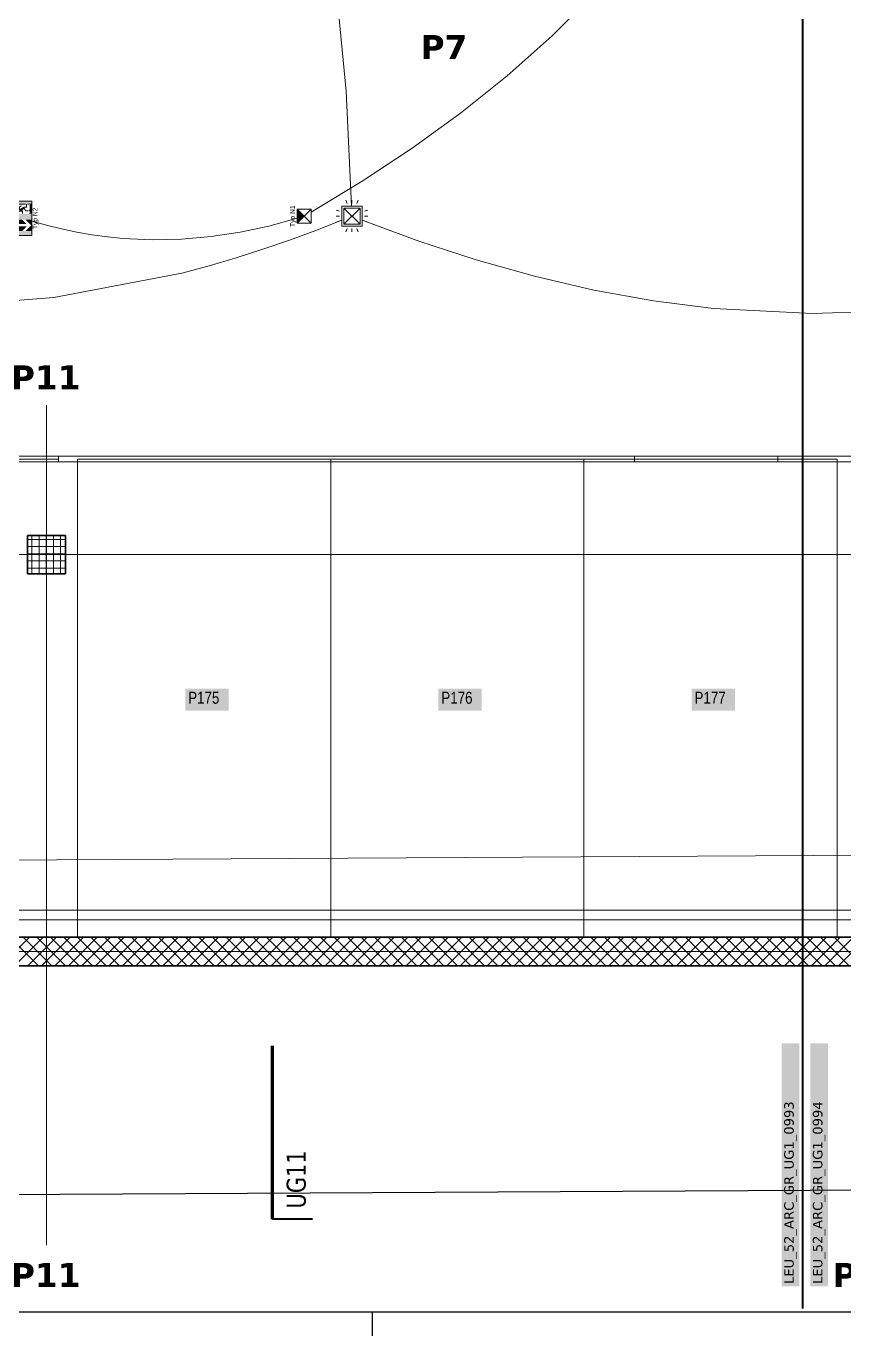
# Model space of a CAD drawing. Extents: x -1132 to 613, y -179 to 712.
# Drawn here: x -299.8 to -128.7, y -179.5 to 94.5 of the extents above; entities that cross this region are included whole.
import ezdxf
from ezdxf.lldxf.tags import DXFTag

# ---------------------------------------------------------------- set-up
doc = ezdxf.new("R2010")
doc.units = 0
doc.layers.get('0').update_dxf_attribs({"lineweight": 13})
for name, color, linetype, lineweight, true_color in [('A-____-MATC-OTLN', 7, 'Strichpunkt - Mittel', 40, 0x0080ff), ('A-DETL-____-OTLN', 5, 'Continuous', 9, 0x0000ff), ('C-PROP-LINE-OTLN', 7, '_Grundgrenze_', 25, 0x800000), ('EL01_WAN_BUS-KNX', 7, 'Continuous', 13, 0xcc0099), ('EL01_WAN_Leitung_BUS-KNX', 4, 'Continuous', 13, 0x00ffff), ('EL01_WAN_Leitung_Notbeleuchtung', 7, 'Continuous', 13, 0x009900), ('EL01_WAN_Leuchten', 7, 'Continuous', 13, 0x0080ff), ('EL01_WAN_Notbeleuchtungen', 7, 'Continuous', 13, 0x009900), ('EL01_WAN_Notbeleuchtungentyp', 7, 'Continuous', 13, 0x009900), ('G-____-____-SYMB', 7, 'Strichpunkt - Weit', 5, 0x008080), ('S-GRID-____-IDEN', 7, 'Continuous', 9, 0x5555aa)]:
    doc.layers.add(name, color=color, linetype=linetype, lineweight=lineweight, true_color=true_color)
for name, color, linetype, lineweight in [('A-FLOR-____-OTLN', 7, 'Continuous', 9), ('A-WALL-____-MCUT', 7, 'Continuous', 35), ('A-WALL-____-PATT', 7, 'Continuous', 35), ('C-PRKG-____-IDEN', 7, 'Continuous', 5), ('C-PRKG-____-OTLN', 7, 'Continuous', 9), ('S-COLS-____-MCUT', 7, 'Continuous', 35), ('S-COLS-____-OTLN', 7, 'Continuous', 9), ('S-GRID-____-OTLN', 7, 'Continuous', 5)]:
    doc.layers.add(name, color=color, linetype=linetype, lineweight=lineweight)
doc.styles.get("Standard").update_dxf_attribs({"font": 'arial.ttf'})
tags = doc.linetypes.add('_Grundgrenze_', pattern=[0.45, 0.2, -0.05, 0.05, -0.05, 0.05, -0.05]).pattern_tags.tags
tags[14:15] = [DXFTag(74, 4), DXFTag(75, 0), DXFTag(340, '0'), DXFTag(46, 1.0), DXFTag(50, 0.0), DXFTag(44, 0.0), DXFTag(45, 0.0)]
tags[12:13] = [DXFTag(74, 4), DXFTag(75, 0), DXFTag(340, '0'), DXFTag(46, 1.0), DXFTag(50, 0.0), DXFTag(44, 0.0), DXFTag(45, 0.0)]
tags[10:11] = [DXFTag(74, 4), DXFTag(75, 0), DXFTag(340, '0'), DXFTag(46, 1.0), DXFTag(50, 0.0), DXFTag(44, 0.0), DXFTag(45, 0.0)]
tags[8:9] = [DXFTag(74, 4), DXFTag(75, 0), DXFTag(340, '0'), DXFTag(46, 1.0), DXFTag(50, 0.0), DXFTag(44, 0.0), DXFTag(45, 0.0)]
tags[6:7] = [DXFTag(74, 4), DXFTag(75, 0), DXFTag(340, '0'), DXFTag(46, 1.0), DXFTag(50, 0.0), DXFTag(44, 0.0), DXFTag(45, 0.0)]
tags[4:5] = [DXFTag(74, 4), DXFTag(75, 0), DXFTag(340, '0'), DXFTag(46, 1.0), DXFTag(50, 0.0), DXFTag(44, 0.0), DXFTag(45, 0.0)]
tags = doc.linetypes.add('_Rasterlinie_', pattern=[0.375, 0.2, -0.05, 0.075, -0.05]).pattern_tags.tags
tags[10:11] = [DXFTag(74, 4), DXFTag(75, 0), DXFTag(340, '0'), DXFTag(46, 1.0), DXFTag(50, 0.0), DXFTag(44, 0.0), DXFTag(45, 0.0)]
tags[8:9] = [DXFTag(74, 4), DXFTag(75, 0), DXFTag(340, '0'), DXFTag(46, 1.0), DXFTag(50, 0.0), DXFTag(44, 0.0), DXFTag(45, 0.0)]
tags[6:7] = [DXFTag(74, 4), DXFTag(75, 0), DXFTag(340, '0'), DXFTag(46, 1.0), DXFTag(50, 0.0), DXFTag(44, 0.0), DXFTag(45, 0.0)]
tags[4:5] = [DXFTag(74, 4), DXFTag(75, 0), DXFTag(340, '0'), DXFTag(46, 1.0), DXFTag(50, 0.0), DXFTag(44, 0.0), DXFTag(45, 0.0)]
tags = doc.linetypes.add('_Schnittlinie_', pattern=[0.3, 0.15, -0.05, 0.05, -0.05]).pattern_tags.tags
tags[10:11] = [DXFTag(74, 4), DXFTag(75, 0), DXFTag(340, '0'), DXFTag(46, 1.0), DXFTag(50, 0.0), DXFTag(44, 0.0), DXFTag(45, 0.0)]
tags[8:9] = [DXFTag(74, 4), DXFTag(75, 0), DXFTag(340, '0'), DXFTag(46, 1.0), DXFTag(50, 0.0), DXFTag(44, 0.0), DXFTag(45, 0.0)]
tags[6:7] = [DXFTag(74, 4), DXFTag(75, 0), DXFTag(340, '0'), DXFTag(46, 1.0), DXFTag(50, 0.0), DXFTag(44, 0.0), DXFTag(45, 0.0)]
tags[4:5] = [DXFTag(74, 4), DXFTag(75, 0), DXFTag(340, '0'), DXFTag(46, 1.0), DXFTag(50, 0.0), DXFTag(44, 0.0), DXFTag(45, 0.0)]
tags = doc.linetypes.add('_Strichliert - Fein_', pattern=[0.15, 0.1, -0.05]).pattern_tags.tags
tags[6:7] = [DXFTag(74, 4), DXFTag(75, 0), DXFTag(340, '0'), DXFTag(46, 1.0), DXFTag(50, 0.0), DXFTag(44, 0.0), DXFTag(45, 0.0)]
tags[4:5] = [DXFTag(74, 4), DXFTag(75, 0), DXFTag(340, '0'), DXFTag(46, 1.0), DXFTag(50, 0.0), DXFTag(44, 0.0), DXFTag(45, 0.0)]
tags = doc.linetypes.add('Gestrichelt', pattern=[0.1, 0.05, -0.05]).pattern_tags.tags
tags[6:7] = [DXFTag(74, 4), DXFTag(75, 0), DXFTag(340, '0'), DXFTag(46, 1.0), DXFTag(50, 0.0), DXFTag(44, 0.0), DXFTag(45, 0.0)]
tags[4:5] = [DXFTag(74, 4), DXFTag(75, 0), DXFTag(340, '0'), DXFTag(46, 1.0), DXFTag(50, 0.0), DXFTag(44, 0.0), DXFTag(45, 0.0)]
tags = doc.linetypes.add('Strichpunkt - Mittel', pattern=[0.35, 0.15, -0.1, 0, -0.1]).pattern_tags.tags
tags[10:11] = [DXFTag(74, 4), DXFTag(75, 0), DXFTag(340, '0'), DXFTag(46, 1.0), DXFTag(50, 0.0), DXFTag(44, 0.0), DXFTag(45, 0.0)]
tags[8:9] = [DXFTag(74, 4), DXFTag(75, 0), DXFTag(340, '0'), DXFTag(46, 1.0), DXFTag(50, 0.0), DXFTag(44, 0.0), DXFTag(45, 0.0)]
tags[6:7] = [DXFTag(74, 4), DXFTag(75, 0), DXFTag(340, '0'), DXFTag(46, 1.0), DXFTag(50, 0.0), DXFTag(44, 0.0), DXFTag(45, 0.0)]
tags[4:5] = [DXFTag(74, 4), DXFTag(75, 0), DXFTag(340, '0'), DXFTag(46, 1.0), DXFTag(50, 0.0), DXFTag(44, 0.0), DXFTag(45, 0.0)]
tags = doc.linetypes.add('Strichpunkt - Weit', pattern=[0.5, 0.2, -0.15, 0, -0.15]).pattern_tags.tags
tags[10:11] = [DXFTag(74, 4), DXFTag(75, 0), DXFTag(340, '0'), DXFTag(46, 1.0), DXFTag(50, 0.0), DXFTag(44, 0.0), DXFTag(45, 0.0)]
tags[8:9] = [DXFTag(74, 4), DXFTag(75, 0), DXFTag(340, '0'), DXFTag(46, 1.0), DXFTag(50, 0.0), DXFTag(44, 0.0), DXFTag(45, 0.0)]
tags[6:7] = [DXFTag(74, 4), DXFTag(75, 0), DXFTag(340, '0'), DXFTag(46, 1.0), DXFTag(50, 0.0), DXFTag(44, 0.0), DXFTag(45, 0.0)]
tags[4:5] = [DXFTag(74, 4), DXFTag(75, 0), DXFTag(340, '0'), DXFTag(46, 1.0), DXFTag(50, 0.0), DXFTag(44, 0.0), DXFTag(45, 0.0)]

# ---------------------------------------------------------------- blocks, each defined once
blk = doc.blocks.new('Referenz-A0UJ359BXE', base_point=(-1140.16, -173.77))
at = {"layer": 'A-____-MATC-OTLN', "color": 0, "linetype": 'Strichpunkt - Mittel', "ltscale": 0.4}
blk.add_line((-137.29, 357.16), (-137.29, -173.77), dxfattribs=at)
at = {"layer": 'A-DETL-____-OTLN', "color": 0, "linetype": '_Strichliert - Fein_', "ltscale": 0.13}
blk.add_line((-994.71, -83.8), (174.71, -77.24), dxfattribs=at)
at = {"layer": 'A-DETL-____-OTLN', "color": 0, "linetype": 'Gestrichelt', "ltscale": 0.13}
blk.add_line((166.91, -90.44), (-883.29, -90.44), dxfattribs=at)
at = {"layer": 'A-FLOR-____-OTLN', "color": 0, "linetype": 'Continuous', "ltscale": 0.13}
blk.add_line((-883.29, -92.45), (54.91, -92.45), dxfattribs=at)
at = {"layer": 'A-WALL-____-MCUT', "color": 0, "linetype": 'Continuous', "ltscale": 0.35}
for p, q in [((166.91, -96.04), (-883.29, -96.04)), ((-1028.29, -102.04), (174.71, -102.04))]:
    blk.add_line(p, q, dxfattribs=at)
at = {"layer": 'A-WALL-____-PATT', "color": 0, "linetype": 'Continuous', "lineweight": 9, "ltscale": 0.13}
for p, q in [((-305.14, -102.04), (-299.14, -96.04)), ((-297.25, -102.04), (-303.25, -96.04)), ((-302.31, -102.04), (-296.31, -96.04)), ((-294.43, -102.04), (-300.43, -96.04)), ((-299.49, -102.04), (-293.49, -96.04)), ((-291.6, -102.04), (-297.6, -96.04)), ((-296.66, -102.04), (-290.66, -96.04)), ((-288.77, -102.04), (-294.77, -96.04)), ((-293.83, -102.04), (-287.83, -96.04)), ((-285.94, -102.04), (-291.94, -96.04)), ((-291, -102.04), (-285, -96.04)), ((-283.11, -102.04), (-289.11, -96.04)), ((-288.17, -102.04), (-282.17, -96.04)), ((-280.28, -102.04), (-286.28, -96.04)), ((-285.34, -102.04), (-279.34, -96.04)), ((-277.46, -102.04), (-283.46, -96.04)), ((-282.52, -102.04), (-276.52, -96.04)), ((-274.63, -102.04), (-280.63, -96.04)), ((-279.69, -102.04), (-273.69, -96.04)), ((-271.8, -102.04), (-277.8, -96.04)), ((-276.86, -102.04), (-270.86, -96.04)), ((-268.97, -102.04), (-274.97, -96.04)), ((-274.03, -102.04), (-268.03, -96.04)), ((-266.14, -102.04), (-272.14, -96.04)), ((-271.2, -102.04), (-265.2, -96.04)), ((-263.31, -102.04), (-269.31, -96.04)), ((-268.37, -102.04), (-262.37, -96.04)), ((-260.49, -102.04), (-266.49, -96.04)), ((-265.54, -102.04), (-259.54, -96.04)), ((-257.66, -102.04), (-263.66, -96.04)), ((-262.72, -102.04), (-256.72, -96.04)), ((-254.83, -102.04), (-260.83, -96.04)), ((-259.89, -102.04), (-253.89, -96.04)), ((-252, -102.04), (-258, -96.04)), ((-257.06, -102.04), (-251.06, -96.04)), ((-249.17, -102.04), (-255.17, -96.04)), ((-254.23, -102.04), (-248.23, -96.04)), ((-246.34, -102.04), (-252.34, -96.04)), ((-251.4, -102.04), (-245.4, -96.04)), ((-243.51, -102.04), (-249.51, -96.04)), ((-248.57, -102.04), (-242.57, -96.04)), ((-240.69, -102.04), (-246.69, -96.04)), ((-245.75, -102.04), (-239.75, -96.04)), ((-237.86, -102.04), (-243.86, -96.04)), ((-242.92, -102.04), (-236.92, -96.04)), ((-235.03, -102.04), (-241.03, -96.04)), ((-240.09, -102.04), (-234.09, -96.04)), ((-232.2, -102.04), (-238.2, -96.04)), ((-237.26, -102.04), (-231.26, -96.04)), ((-229.37, -102.04), (-235.37, -96.04)), ((-234.43, -102.04), (-228.43, -96.04)), ((-226.54, -102.04), (-232.54, -96.04)), ((-231.6, -102.04), (-225.6, -96.04)), ((-223.72, -102.04), (-229.72, -96.04)), ((-228.78, -102.04), (-222.78, -96.04)), ((-220.89, -102.04), (-226.89, -96.04)), ((-225.95, -102.04), (-219.95, -96.04)), ((-218.06, -102.04), (-224.06, -96.04)), ((-223.12, -102.04), (-217.12, -96.04)), ((-215.23, -102.04), (-221.23, -96.04)), ((-220.29, -102.04), (-214.29, -96.04)), ((-212.4, -102.04), (-218.4, -96.04)), ((-217.46, -102.04), (-211.46, -96.04)), ((-209.57, -102.04), (-215.57, -96.04)), ((-214.63, -102.04), (-208.63, -96.04)), ((-206.75, -102.04), (-212.75, -96.04)), ((-211.8, -102.04), (-205.8, -96.04)), ((-203.92, -102.04), (-209.92, -96.04)), ((-208.98, -102.04), (-202.98, -96.04)), ((-201.09, -102.04), (-207.09, -96.04)), ((-206.15, -102.04), (-200.15, -96.04)), ((-198.26, -102.04), (-204.26, -96.04)), ((-203.32, -102.04), (-197.32, -96.04)), ((-195.43, -102.04), (-201.43, -96.04)), ((-200.49, -102.04), (-194.49, -96.04)), ((-192.6, -102.04), (-198.6, -96.04)), ((-197.66, -102.04), (-191.66, -96.04)), ((-189.77, -102.04), (-195.77, -96.04)), ((-194.83, -102.04), (-188.83, -96.04)), ((-186.95, -102.04), (-192.95, -96.04)), ((-192.01, -102.04), (-186.01, -96.04)), ((-184.12, -102.04), (-190.12, -96.04)), ((-189.18, -102.04), (-183.18, -96.04)), ((-181.29, -102.04), (-187.29, -96.04)), ((-186.35, -102.04), (-180.35, -96.04)), ((-178.46, -102.04), (-184.46, -96.04)), ((-183.52, -102.04), (-177.52, -96.04)), ((-175.63, -102.04), (-181.63, -96.04)), ((-180.69, -102.04), (-174.69, -96.04)), ((-172.8, -102.04), (-178.8, -96.04)), ((-177.86, -102.04), (-171.86, -96.04)), ((-169.98, -102.04), (-175.98, -96.04)), ((-175.04, -102.04), (-169.04, -96.04)), ((-167.15, -102.04), (-173.15, -96.04)), ((-172.21, -102.04), (-166.21, -96.04)), ((-164.32, -102.04), (-170.32, -96.04)), ((-169.38, -102.04), (-163.38, -96.04)), ((-161.49, -102.04), (-167.49, -96.04)), ((-166.55, -102.04), (-160.55, -96.04)), ((-158.66, -102.04), (-164.66, -96.04)), ((-163.72, -102.04), (-157.72, -96.04)), ((-155.83, -102.04), (-161.83, -96.04)), ((-160.89, -102.04), (-154.89, -96.04)), ((-153.01, -102.04), (-159.01, -96.04)), ((-158.06, -102.04), (-152.06, -96.04)), ((-150.18, -102.04), (-156.18, -96.04)), ((-155.24, -102.04), (-149.24, -96.04)), ((-147.35, -102.04), (-153.35, -96.04)), ((-152.41, -102.04), (-146.41, -96.04)), ((-144.52, -102.04), (-150.52, -96.04)), ((-149.58, -102.04), (-143.58, -96.04)), ((-141.69, -102.04), (-147.69, -96.04)), ((-146.75, -102.04), (-140.75, -96.04)), ((-138.86, -102.04), (-144.86, -96.04)), ((-143.92, -102.04), (-137.92, -96.04)), ((-136.03, -102.04), (-142.03, -96.04)), ((-141.09, -102.04), (-135.09, -96.04)), ((-133.21, -102.04), (-139.21, -96.04)), ((-138.27, -102.04), (-132.27, -96.04)), ((-130.38, -102.04), (-136.38, -96.04)), ((-135.44, -102.04), (-129.44, -96.04)), ((-127.55, -102.04), (-133.55, -96.04)), ((-132.61, -102.04), (-126.61, -96.04)), ((-124.72, -102.04), (-130.72, -96.04)), ((-129.78, -102.04), (-123.78, -96.04))]:
    blk.add_line(p, q, dxfattribs=at)
at = {"layer": 'C-PRKG-____-IDEN', "color": 7, "linetype": 'Continuous', "ltscale": 0.13, "true_color": 0xffffff}
for points in [[(-266.54, -48.71), (-257.47, -48.71), (-266.54, -44.11)], [(-257.47, -48.71), (-266.54, -44.11), (-257.47, -44.11)], [(-213.54, -48.71), (-204.47, -48.71), (-213.54, -44.11)], [(-204.47, -48.71), (-213.54, -44.11), (-204.47, -44.11)], [(-160.54, -48.71), (-151.47, -48.71), (-160.54, -44.11)], [(-151.47, -48.71), (-160.54, -44.11), (-151.47, -44.11)]]:
    blk.add_solid(points, dxfattribs=at)
at = {"layer": 'C-PRKG-____-OTLN', "color": 0, "linetype": 'Continuous', "ltscale": 0.13}
for p, q in [((-236.09, 3.94), (-289.09, 3.94)), ((-289.09, -96.04), (-289.09, 3.94)), ((-236.09, 3.94), (-289.09, 3.94)), ((-289.09, 3.94), (-289.09, -96.04)), ((-289.09, -96.04), (-289.09, 3.94)), ((-289.09, 3.94), (-236.09, 3.94)), ((-289.09, 3.94), (-289.09, 3.94)), ((-183.09, 3.94), (-236.09, 3.94)), ((-236.09, -96.04), (-236.09, 3.94)), ((-183.09, 3.94), (-236.09, 3.94)), ((-236.09, 3.94), (-236.09, -96.04)), ((-236.09, -96.04), (-236.09, 3.94)), ((-236.09, 3.94), (-183.09, 3.94)), ((-236.09, 3.94), (-236.09, 3.94)), ((-236.09, -96.04), (-236.09, 3.94)), ((-236.09, -96.04), (-236.09, 3.94)), ((-236.09, 3.94), (-236.09, -96.04)), ((-236.09, 3.94), (-236.09, 3.94)), ((-130.09, 3.94), (-183.09, 3.94)), ((-183.09, -96.04), (-183.09, 3.94)), ((-130.09, 3.94), (-183.09, 3.94)), ((-183.09, 3.94), (-183.09, -96.04)), ((-183.09, -96.04), (-183.09, 3.94)), ((-183.09, 3.94), (-130.09, 3.94)), ((-183.09, 3.94), (-183.09, 3.94)), ((-183.09, -96.04), (-183.09, 3.94)), ((-183.09, -96.04), (-183.09, 3.94)), ((-183.09, 3.94), (-183.09, -96.04)), ((-183.09, 3.94), (-183.09, 3.94)), ((-130.09, -96.04), (-130.09, 3.94)), ((-130.09, -96.04), (-130.09, 3.94)), ((-130.09, 3.94), (-130.09, -96.04)), ((-130.09, 3.94), (-130.09, 3.94)), ((-289.09, -96.04), (-289.09, -96.04)), ((-236.09, -96.04), (-236.09, -96.04)), ((-236.09, -96.04), (-236.09, -96.04)), ((-183.09, -96.04), (-183.09, -96.04)), ((-183.09, -96.04), (-183.09, -96.04)), ((-130.09, -96.04), (-130.09, -96.04))]:
    blk.add_line(p, q, dxfattribs=at)
at = {"layer": 'C-PROP-LINE-OTLN', "color": 0, "linetype": '_Grundgrenze_', "lineweight": -2, "ltscale": 0.25}
blk.add_line((-1058.05, -154.16), (174.71, -147.24), dxfattribs=at)
at = {"layer": 'G-____-____-SYMB', "color": 0, "linetype": '_Schnittlinie_', "lineweight": 70, "ltscale": 0.7}
blk.add_line((-248.28, -155.1), (-248.28, -118.8), dxfattribs=at)
at = {"layer": 'G-____-____-SYMB', "color": 0, "linetype": 'Continuous', "lineweight": 40, "ltscale": 0.4}
blk.add_line((-239.86, -155.1), (-248.28, -155.1), dxfattribs=at)
at = {"layer": 'G-____-____-SYMB', "color": 7, "linetype": 'Continuous', "ltscale": 0.13, "true_color": 0xffffff}
for points in [[(-141.65, -169.13), (-137.95, -169.13), (-141.65, -118.27)], [(-137.95, -169.13), (-141.65, -118.27), (-137.95, -118.27)], [(-135.65, -169.13), (-131.95, -169.13), (-135.65, -118.27)], [(-131.95, -169.13), (-135.65, -118.27), (-131.95, -118.27)]]:
    blk.add_solid(points, dxfattribs=at)
at = {"layer": 'S-COLS-____-MCUT', "color": 0, "linetype": 'Continuous', "ltscale": 0.35}
for p, q in [((-291.59, -12.04), (-299.59, -12.04)), ((-299.59, -12.04), (-299.59, -20.04)), ((-291.59, -20.04), (-291.59, -12.04)), ((-299.59, -20.04), (-291.59, -20.04))]:
    blk.add_line(p, q, dxfattribs=at)
at = {"layer": 'S-COLS-____-OTLN', "color": 0, "linetype": 'Continuous', "ltscale": 0.13}
for p, q in [((-299.59, -12.87), (-291.59, -12.87)), ((-298.63, -20.04), (-298.63, -12.04)), ((-297.13, -20.04), (-297.13, -12.04)), ((-295.63, -20.04), (-295.63, -12.04)), ((-294.13, -20.04), (-294.13, -12.04)), ((-292.63, -20.04), (-292.63, -12.04)), ((-299.59, -14.37), (-291.59, -14.37)), ((-299.59, -15.87), (-291.59, -15.87)), ((-299.59, -17.37), (-291.59, -17.37)), ((-299.59, -18.87), (-291.59, -18.87))]:
    blk.add_line(p, q, dxfattribs=at)
at = {"layer": 'S-GRID-____-OTLN', "color": 0, "linetype": '_Rasterlinie_', "ltscale": 0.13}
for p, q in [((-295.59, -160.53), (-295.59, 15.25)), ((-1093.73, -16.04), (174.71, -16.04)), ((-1093.73, -99.04), (174.71, -99.04))]:
    blk.add_line(p, q, dxfattribs=at)
at = {"layer": 'C-PRKG-____-IDEN', "color": 0, "linetype": 'Continuous', "ltscale": 0.13, "char_height": 2.5, "attachment_point": 1}
for s, insert in [('{\\W0.8;\\fArial;P175}', (-265.92, -44.74)), ('{\\W0.8;\\fArial;P176}', (-212.92, -44.74)), ('{\\W0.8;\\fArial;P177}', (-159.92, -44.74))]:
    blk.add_mtext(s, dxfattribs=dict(at, insert=insert))
at = {"layer": 'G-____-____-SYMB', "color": 0, "linetype": 'Continuous', "ltscale": 0.13, "attachment_point": 1, "rotation": 90}
for s, insert, char_height in [('{\\fVerdana;LEU_52_ARC_GR_UG1_0993}', (-141.15, -168.63), 2), ('{\\fVerdana;LEU_52_ARC_GR_UG1_0994}', (-135.15, -168.63), 2), ('{\\W0.8;\\fVerdana;UG11}', (-245.31, -152.85), 4)]:
    blk.add_mtext(s, dxfattribs=dict(at, insert=insert, char_height=char_height))
at = {"layer": 'S-GRID-____-IDEN', "color": 0, "linetype": 'Continuous', "lineweight": 5, "ltscale": 0.13, "char_height": 5, "attachment_point": 1}
for s, insert in [('{\\fVerdana|b1|i0;P7}', (-217.28, 92.65)), ('{\\fVerdana|b1|i0;P11}', (-303.03, 23.54)), ('{\\fVerdana|b1|i0;P11}', (-303.03, -164.24)), ('{\\fVerdana|b1|i0;P12}', (-131.03, -164.24))]:
    blk.add_mtext(s, dxfattribs=dict(at, insert=insert))
blk = doc.blocks.new('RZL-Decke_ Unten-A0UJ35C1XE', base_point=(-302.28, 50.69))
at = {"color": 0, "lineweight": -2}
for p, q in [((-302.28, 50.69), (-302.28, 57.89)), ((-302.28, 57.89), (-298.68, 57.89)), ((-298.68, 57.89), (-298.68, 50.69)), ((-298.68, 50.69), (-302.28, 50.69))]:
    blk.add_line(p, q, dxfattribs=at)
for points in [[(-302.28, 57.41), (-298.68, 57.41), (-302.28, 57.89)], [(-298.68, 57.41), (-302.28, 57.89), (-298.68, 57.89)], [(-302.28, 57.17), (-299.95, 57.17), (-302.28, 57.41)], [(-299.95, 57.17), (-302.28, 57.41), (-299.95, 57.41)], [(-302.28, 55.27), (-301.91, 55.27), (-302.28, 57.17)], [(-301.91, 55.27), (-302.28, 57.17), (-301.91, 57.17)], [(-302.28, 54.29), (-298.68, 54.29), (-302.28, 55.27)], [(-298.68, 54.29), (-302.28, 55.27), (-298.68, 55.27)], [(-301.21, 55.82), (-301.76, 55.82), (-301.22, 55.89)], [(-301.76, 55.82), (-301.22, 55.89), (-301.75, 55.89)], [(-301.75, 55.75), (-301.21, 55.82), (-301.76, 55.82)], [(-301.22, 55.89), (-301.75, 55.89), (-301.25, 55.96)], [(-301.75, 55.89), (-301.25, 55.96), (-301.72, 55.96)], [(-301.22, 55.75), (-301.75, 55.75), (-301.21, 55.82)], [(-301.72, 55.68), (-301.22, 55.75), (-301.75, 55.75)], [(-301.25, 55.96), (-301.72, 55.96), (-301.29, 56.01)], [(-301.72, 55.96), (-301.29, 56.01), (-301.68, 56.01)], [(-301.25, 55.68), (-301.72, 55.68), (-301.22, 55.75)], [(-301.68, 55.63), (-301.25, 55.68), (-301.72, 55.68)], [(-301.29, 56.01), (-301.68, 56.01), (-301.35, 56.06)], [(-301.68, 56.01), (-301.35, 56.06), (-301.62, 56.06)], [(-301.29, 55.63), (-301.68, 55.63), (-301.25, 55.68)], [(-301.62, 55.58), (-301.29, 55.63), (-301.68, 55.63)], [(-301.35, 56.06), (-301.62, 56.06), (-301.41, 56.08)], [(-301.62, 56.06), (-301.41, 56.08), (-301.55, 56.08)], [(-301.35, 55.58), (-301.62, 55.58), (-301.29, 55.63)], [(-301.55, 55.55), (-301.35, 55.58), (-301.62, 55.58)], [(-301.41, 56.08), (-301.55, 56.08), (-301.48, 56.09)], [(-301.41, 55.55), (-301.55, 55.55), (-301.35, 55.58)], [(-301.48, 55.55), (-301.41, 55.55), (-301.55, 55.55)], [(-301.35, 56.73), (-300.95, 56.73), (-301.14, 56.87)], [(-301.35, 56.6), (-301.14, 56.6), (-301.35, 56.73)], [(-301.14, 56.6), (-301.35, 56.73), (-300.95, 56.73)], [(-301.35, 56.26), (-301.14, 56.26), (-301.35, 56.6)], [(-301.14, 56.26), (-301.35, 56.6), (-301.14, 56.6)], [(-301.35, 56.11), (-300.54, 56.11), (-301.35, 56.26)], [(-300.54, 56.11), (-301.35, 56.26), (-300.3, 56.26)], [(-301.28, 56.07), (-300.6, 56.07), (-301.35, 56.11)], [(-300.6, 56.07), (-301.35, 56.11), (-300.54, 56.11)], [(-301.23, 56.03), (-300.67, 56.03), (-301.28, 56.07)], [(-300.67, 56.03), (-301.28, 56.07), (-300.6, 56.07)], [(-301.19, 55.97), (-300.77, 55.97), (-301.23, 56.03)], [(-300.77, 55.97), (-301.23, 56.03), (-300.67, 56.03)], [(-301.18, 55.96), (-300.79, 55.96), (-301.19, 55.97)], [(-300.79, 55.96), (-301.19, 55.97), (-300.77, 55.97)], [(-301.17, 55.93), (-300.47, 55.93), (-301.18, 55.96)], [(-300.47, 55.93), (-301.18, 55.96), (-300.47, 55.96)], [(-301.17, 55.73), (-300.47, 55.73), (-301.17, 55.93)], [(-300.47, 55.73), (-301.17, 55.93), (-300.47, 55.93)], [(-301.14, 56.87), (-300.74, 56.87), (-300.87, 57.06)], [(-300.95, 56.73), (-301.14, 56.87), (-300.74, 56.87)], [(-301.14, 56.26), (-300.3, 56.26), (-301.13, 56.27)], [(-301.13, 56.27), (-300.05, 56.27), (-300.72, 56.52)], [(-300.3, 56.26), (-301.13, 56.27), (-300.3, 56.27)], [(-300.72, 56.52), (-299.67, 56.52), (-300.39, 56.72)], [(-300.05, 56.27), (-300.72, 56.52), (-300.2, 56.52)], [(-300.7, 55.27), (-300.47, 55.27), (-300.7, 55.73)], [(-300.47, 55.27), (-300.7, 55.73), (-300.47, 55.73)], [(-299.67, 56.52), (-300.39, 56.72), (-299.67, 56.72)], [(-300.13, 55.99), (-299.88, 55.99), (-300.3, 56.27)], [(-299.88, 55.99), (-300.3, 56.27), (-300.05, 56.27)], [(-300.01, 55.79), (-299.33, 55.79), (-300.13, 55.99)], [(-299.33, 55.79), (-300.13, 55.99), (-299.33, 55.99)], [(-299.88, 56.72), (-299.67, 56.72), (-299.88, 57.34)], [(-299.67, 56.72), (-299.88, 57.34), (-299.67, 57.34)], [(-299.61, 57.37), (-298.68, 57.37), (-299.61, 57.41)], [(-298.68, 57.37), (-299.61, 57.41), (-298.68, 57.41)], [(-299.61, 57.17), (-299.27, 57.17), (-299.61, 57.37)], [(-299.27, 57.17), (-299.61, 57.37), (-299.07, 57.37)], [(-299.27, 55.99), (-298.68, 55.99), (-299.07, 56.19)], [(-299.27, 55.79), (-299.08, 55.99), (-299.27, 55.99)], [(-299.08, 55.99), (-299.27, 55.99), (-299.07, 55.99)], [(-299.27, 55.99), (-299.07, 55.99), (-299.27, 55.99)], [(-299.27, 55.27), (-298.68, 55.27), (-299.07, 55.48)], [(-299.07, 56.19), (-298.68, 56.19), (-299.07, 57.37)], [(-298.68, 56.19), (-299.07, 57.37), (-298.68, 57.37)], [(-298.68, 55.99), (-299.07, 56.19), (-298.68, 56.19)], [(-299.07, 55.48), (-298.68, 55.48), (-299.07, 55.99)], [(-298.68, 55.48), (-299.07, 55.99), (-298.68, 55.99)], [(-298.68, 55.27), (-299.07, 55.48), (-298.68, 55.48)], [(-302.28, 54.05), (-298.68, 54.05), (-302.28, 54.29)], [(-298.68, 54.05), (-302.28, 54.29), (-298.68, 54.29)], [(-302.28, 53.1), (-299.73, 53.1), (-302.28, 54.05)], [(-299.73, 53.1), (-302.28, 54.05), (-300.68, 54.05)], [(-302.28, 52.62), (-302.15, 52.62), (-302.28, 53.1)], [(-302.15, 52.62), (-302.28, 53.1), (-302.15, 53.1)], [(-302.28, 51.67), (-300.68, 51.67), (-302.28, 52.62)], [(-300.68, 51.67), (-302.28, 52.62), (-299.73, 52.62)], [(-299.73, 53.1), (-299.73, 53.1), (-302.15, 53.1)], [(-298.81, 52.86), (-298.68, 52.86), (-300, 54.05)], [(-298.68, 52.86), (-300, 54.05), (-298.68, 54.05)], [(-300, 51.67), (-298.68, 51.67), (-298.81, 52.86)], [(-298.68, 51.67), (-298.81, 52.86), (-298.68, 52.86)], [(-302.28, 50.69), (-298.68, 50.69), (-302.28, 51.67)], [(-298.68, 50.69), (-302.28, 51.67), (-298.68, 51.67)]]:
    blk.add_solid(points, dxfattribs=at)
blk = doc.blocks.new('Bemerkung 1-A0UJ35C3XE', base_point=(-298.48, 52.06))
at = {"color": 0, "lineweight": -2, "insert": (-298.48, 52.06), "char_height": 1, "attachment_point": 1, "rotation": 90}
blk.add_mtext('{\\fArial;Typ N2}', dxfattribs=at)
blk = doc.blocks.new('Leitung-A0UJ35CHXE', base_point=(-229.53, 34.4))
at = {"color": 0, "linetype": 'ByBlock', "lineweight": -2, "ltscale": 0.13}
for p, q in [((-217.66, 49.56), (-229.53, 53.96)), ((-33.73, 54.03), (-53.23, 47.13)), ((-205.61, 45.62), (-217.66, 49.56)), ((-53.23, 47.13), (-73.29, 41.61)), ((-193.39, 42.18), (-205.61, 45.62)), ((-181.03, 39.31), (-193.39, 42.18)), ((-73.29, 41.61), (-93.76, 37.58)), ((-168.54, 37.06), (-181.03, 39.31)), ((-155.94, 35.47), (-168.54, 37.06)), ((-93.76, 37.58), (-114.46, 35.14)), ((-135.24, 34.4), (-155.94, 35.47)), ((-114.46, 35.14), (-135.24, 34.4))]:
    blk.add_line(p, q, dxfattribs=at)
blk = doc.blocks.new('Kabelkanal-A0UJ35ERXE', base_point=(-932.84, 3.37))
at = {"color": 0, "linetype": 'ByBlock', "lineweight": -2, "ltscale": 0.13}
for p, q in [((-932.84, 4.57), (174.71, 4.57)), ((174.71, 3.37), (-932.84, 3.37))]:
    blk.add_line(p, q, dxfattribs=at)
blk = doc.blocks.new('Leitung-A0UJ35FZXE', base_point=(-429.53, 35.67))
at = {"color": 0, "linetype": 'ByBlock', "lineweight": -2, "ltscale": 0.13}
for p, q in [((-429.53, 54.1), (-403.51, 45.81)), ((-239.21, 51.79), (-233.73, 53.93)), ((-250.29, 47.83), (-244.73, 49.75)), ((-244.73, 49.75), (-239.21, 51.79)), ((-255.9, 46.04), (-250.29, 47.83)), ((-403.51, 45.81), (-376.57, 39.86)), ((-267.25, 42.86), (-261.55, 44.38)), ((-261.55, 44.38), (-255.9, 46.04)), ((-294.05, 37.76), (-267.25, 42.86)), ((-376.57, 39.86), (-349.09, 36.43)), ((-349.09, 36.43), (-321.46, 35.67)), ((-321.46, 35.67), (-294.05, 37.76))]:
    blk.add_line(p, q, dxfattribs=at)
blk = doc.blocks.new('Notleuchte eckig-A0UJ35HLXE', base_point=(-243.09, 53.32))
at = {"color": 0, "lineweight": -2}
for p, q in [((-240.17, 53.32), (-243.09, 56.24)), ((-240.17, 56.24), (-243.09, 53.32)), ((-243.09, 53.32), (-243.09, 56.24)), ((-243.09, 56.24), (-240.17, 56.24)), ((-240.17, 56.24), (-240.17, 53.32)), ((-240.17, 53.32), (-243.09, 53.32))]:
    blk.add_line(p, q, dxfattribs=at)
for points in [[(-241.63, 54.78), (-243.09, 54.78), (-243.09, 56.24)], [(-243.09, 53.32), (-241.63, 54.78), (-243.09, 54.78)]]:
    blk.add_solid(points, dxfattribs=at)
blk = doc.blocks.new('Bemerkung 1-A0UJ35HNXE', base_point=(-244.59, 52.52))
at = {"color": 0, "lineweight": -2, "insert": (-244.59, 52.52), "char_height": 1, "attachment_point": 1, "rotation": 90}
blk.add_mtext('{\\fArial;Typ N1}', dxfattribs=at)
blk = doc.blocks.new('Leitung-A0UJ35HTXE', base_point=(-280.58, 56.88))
at = {"color": 0, "linetype": 'ByBlock', "lineweight": -2, "ltscale": 0.13}
for p, q in [((-276.24, 244.1), (-280.58, 252.92)), ((-272.06, 235.2), (-276.24, 244.1)), ((-268.06, 226.22), (-272.06, 235.2)), ((-264.24, 217.16), (-268.06, 226.22)), ((-260.62, 208.01), (-264.24, 217.16)), ((-257.21, 198.78), (-260.62, 208.01)), ((-249.78, 175.85), (-257.21, 198.78)), ((-243.64, 152.5), (-249.78, 175.85)), ((-238.78, 128.83), (-243.64, 152.5)), ((-235.18, 104.94), (-238.78, 128.83)), ((-232.83, 80.92), (-235.18, 104.94)), ((-231.72, 56.88), (-232.83, 80.92))]:
    blk.add_line(p, q, dxfattribs=at)
blk = doc.blocks.new('LED-Langfeldleuchte 37W-A0UJ35J5XE', base_point=(-172.5, 3.34))
at = {"color": 0, "lineweight": -2}
for p, q in [((-172.5, 3.34), (-172.5, 4.54)), ((-142.5, 3.94), (-172.5, 3.94)), ((-142.5, 3.34), (-142.5, 4.54))]:
    blk.add_line(p, q, dxfattribs=at)
blk = doc.blocks.new('Leitung-A0UJ35K7XE', base_point=(-240.17, 55.62))
at = {"color": 0, "linetype": 'ByBlock', "lineweight": -2, "ltscale": 0.13}
for p, q in [((-126.82, 195.06), (-132.92, 178.02)), ((-132.92, 178.02), (-140.2, 161.34)), ((-140.2, 161.34), (-148.64, 145.18)), ((-148.64, 145.18), (-158.25, 129.69)), ((-158.25, 129.69), (-168.99, 115.02)), ((-168.99, 115.02), (-180.88, 101.31)), ((-180.88, 101.31), (-189.75, 92.47)), ((-189.75, 92.47), (-199.11, 84.15)), ((-199.11, 84.15), (-208.88, 76.32)), ((-208.88, 76.32), (-219.03, 68.97)), ((-219.03, 68.97), (-229.48, 62.08)), ((-229.48, 62.08), (-240.17, 55.62))]:
    blk.add_line(p, q, dxfattribs=at)
blk = doc.blocks.new('LED-Langfeldleuchte 37W-A0UJ35L5XE', base_point=(-323.08, 3.34))
at = {"color": 0, "lineweight": -2}
for p, q in [((-323.08, 3.34), (-323.08, 4.54)), ((-323.08, 3.94), (-293.08, 3.94)), ((-293.08, 3.34), (-293.08, 4.54))]:
    blk.add_line(p, q, dxfattribs=at)
blk = doc.blocks.new('Bewegungsmelder UP-A0UJ35LFXE', base_point=(-234.95, 51.46))
at = {"color": 0, "lineweight": -2}
for p, q in [((-232.64, 57.39), (-232.91, 58.1)), ((-231.63, 57.39), (-231.63, 58.1)), ((-230.63, 57.39), (-230.36, 58.1)), ((-234.25, 55.78), (-234.95, 56.05)), ((-229.53, 56.88), (-233.73, 56.88)), ((-233.73, 56.88), (-233.73, 52.68)), ((-233.31, 56.46), (-233.31, 53.1)), ((-229.95, 56.46), (-233.31, 56.46)), ((-229.95, 56.46), (-233.31, 53.1)), ((-229.95, 53.1), (-233.31, 56.46)), ((-229.95, 53.1), (-229.95, 56.46)), ((-229.53, 52.68), (-229.53, 56.88)), ((-229.02, 55.78), (-228.31, 56.05)), ((-234.25, 54.78), (-234.95, 54.78)), ((-234.25, 53.78), (-234.95, 53.5)), ((-233.73, 52.68), (-229.53, 52.68)), ((-233.31, 53.1), (-229.95, 53.1)), ((-232.64, 52.16), (-232.91, 51.46)), ((-231.63, 52.16), (-231.63, 51.46)), ((-230.63, 52.16), (-230.36, 51.46)), ((-229.02, 54.78), (-228.31, 54.78)), ((-229.02, 53.78), (-228.31, 53.5))]:
    blk.add_line(p, q, dxfattribs=at)
blk = doc.blocks.new('Leitung-A0UJ35N5XE', base_point=(-298.68, 49.82))
at = {"color": 0, "linetype": 'ByBlock', "lineweight": -2, "ltscale": 0.13}
for p, q in [((-295.57, 52.87), (-298.68, 53.75)), ((-292.42, 52.1), (-295.57, 52.87)), ((-289.25, 51.43), (-292.42, 52.1)), ((-249.01, 52.69), (-255.03, 51.4)), ((-243.09, 54.35), (-249.01, 52.69)), ((-286.06, 50.88), (-289.25, 51.43)), ((-282.84, 50.43), (-286.06, 50.88)), ((-279.61, 50.11), (-282.84, 50.43)), ((-273.46, 49.82), (-279.61, 50.11)), ((-267.29, 49.95), (-273.46, 49.82)), ((-261.14, 50.48), (-267.29, 49.95)), ((-255.03, 51.4), (-261.14, 50.48))]:
    blk.add_line(p, q, dxfattribs=at)

msp = doc.modelspace()

# ---------------------------------------------------------------- linework, layer by layer
at = {"color": 0, "linetype": 'ByBlock', "lineweight": -2, "ltscale": 0.13}
for p, q in [((-1132.42, -174.47), (607.58, -174.47)), ((-227.42, -174.47), (-227.42, -179.47))]:
    msp.add_line(p, q, dxfattribs=at)

# ---------------------------------------------------------------- block references
at = {"color": 9, "lineweight": 25, "ltscale": 0.25, "true_color": 0xc0c0c0}
msp.add_blockref('Referenz-A0UJ359BXE', (-1140.16, -173.77), dxfattribs=at)
at = {"layer": 'EL01_WAN_BUS-KNX', "linetype": 'Continuous', "ltscale": 0.13}
msp.add_blockref('Bewegungsmelder UP-A0UJ35LFXE', (-234.95, 51.46), dxfattribs=at)
at = {"layer": 'EL01_WAN_Leitung_BUS-KNX', "ltscale": 0.13}
for name, p in [('Leitung-A0UJ35HTXE', (-280.58, 56.88)), ('Leitung-A0UJ35FZXE', (-429.53, 35.67)), ('Leitung-A0UJ35CHXE', (-229.53, 34.4))]:
    msp.add_blockref(name, p, dxfattribs=at)
at = {"layer": 'EL01_WAN_Leitung_Notbeleuchtung', "ltscale": 0.13}
for name, p in [('Leitung-A0UJ35K7XE', (-240.17, 55.62)), ('Leitung-A0UJ35N5XE', (-298.68, 49.82))]:
    msp.add_blockref(name, p, dxfattribs=at)
at = {"layer": 'EL01_WAN_Leuchten', "ltscale": 0.13}
for name, p in [('Kabelkanal-A0UJ35ERXE', (-932.84, 3.37)), ('LED-Langfeldleuchte 37W-A0UJ35L5XE', (-323.08, 3.34)), ('LED-Langfeldleuchte 37W-A0UJ35J5XE', (-172.5, 3.34))]:
    msp.add_blockref(name, p, dxfattribs=at)
at = {"layer": 'EL01_WAN_Notbeleuchtungen', "linetype": 'Continuous', "ltscale": 0.13}
for name, p in [('RZL-Decke_ Unten-A0UJ35C1XE', (-302.28, 50.69)), ('Notleuchte eckig-A0UJ35HLXE', (-243.09, 53.32))]:
    msp.add_blockref(name, p, dxfattribs=at)
at = {"layer": 'EL01_WAN_Notbeleuchtungentyp', "linetype": 'Continuous', "ltscale": 0.13}
for name, p in [('Bemerkung 1-A0UJ35C3XE', (-298.48, 52.06)), ('Bemerkung 1-A0UJ35HNXE', (-244.59, 52.52))]:
    msp.add_blockref(name, p, dxfattribs=at)

doc.saveas('drawing.dxf')
